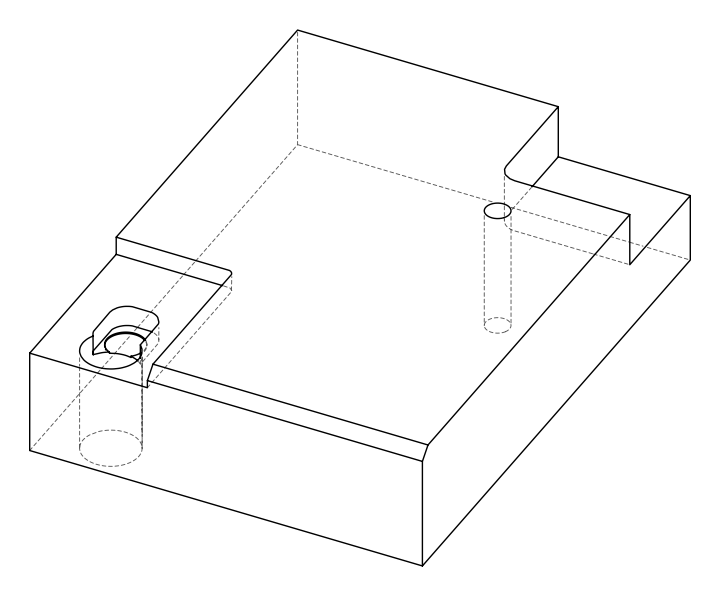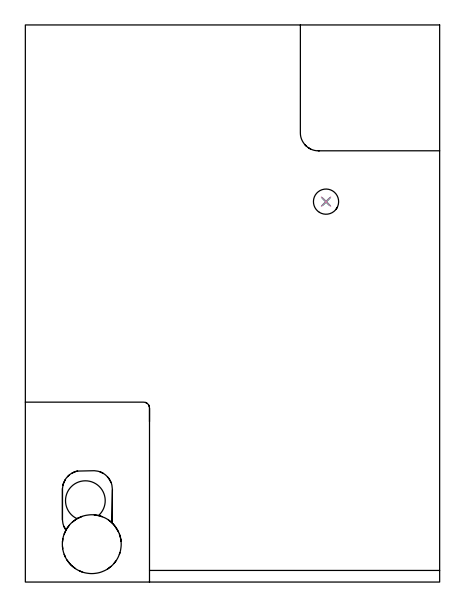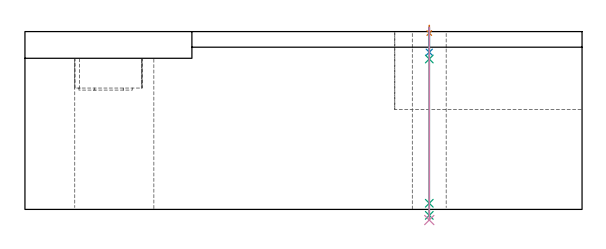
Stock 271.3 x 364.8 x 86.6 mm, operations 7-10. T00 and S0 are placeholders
(PLAN: 10 operations, 9 tool changes, 73.2 min)
(1 INDEXABLE_INSERT_DRILL_BLIND_HOLE_FROM_SOLID | STEP1POCKET | UGT0302_005 | 0.02 min | 15119 mm3)
(2 AREA_MILL | FG_CHAMFER_SURFACE | UGT0205_001 | 4.77 min | 5623 mm3)
(3 MILL_CORNER_NOTCH_RECTANGULAR | CORNER_NOTCH_RECTANGULAR | NXT0201_008 | Follow Part, ap 1.5, ae 75% | 46.37 min | 117442 mm3)
(4 MILL_CORNER_NOTCH_RECTANGULAR_1 | CORNER_NOTCH_RECTANGULAR_1 | NXT0201_012 | Follow Part, ap 4, ae 75% | 16.81 min | 283703 mm3)
(5 MILL_OPEN_POCKET | POCKET_OPEN | UGT0201_136 | Follow Part, ap 5, ae 75% | 1.22 min | 14742 mm3)
(6 MILL_THROUGH_HOLE_FROM_SOLID_MATERIAL | STEP1HOLE | UGT0201_004 | Circular | 3.09 min | 77258 mm3)
(7 SPOT_DRILL | STEP1HOLE_1 | NXT0321_9005460120000 | 0.03 min | 3 mm3)
(8 DRILL_BLIND_HOLE_INTO_CENTER | STEP1HOLE_1 | NXT0301_038 | 0.05 min | 351 mm3)
(9 GUN_DRILL_THROUGH_HOLE | STEP1HOLE_1 | UGT0307_002 | 0.44 min | 2140 mm3)
(10 SPADE_DRILL_TO_ENLARGE_THROUGH_HOLE | STEP1HOLE_1 | UGT0306_007 | 0.38 min | 16012 mm3)
(TOOL UGT0302_005 | Indexable Insert Drill 26mm | D26 PA180 FL50 Z2)
(TOOL UGT0205_001 | Chamfer Mill 20 x 3 x 45 deg. | D20 FL50 Z2)
(TOOL NXT0201_008 | ENDMILL 6mm [2P460-0600-NA 1630] | D6 FL26 Z6)
(TOOL NXT0201_012 | ENDMILL 16mm [2P460-1600-NA 1630] | D16 FL38 Z6)
(TOOL UGT0201_136 | Carbide End Mill 20.0 | D20 FL30 Z4)
(TOOL UGT0201_004 | End Mill 32 mm | D32 FL53 Z6)
(TOOL NXT0321_9005460120000 | NC Spot Drill, 142deg, 12mm, Carbide, Uncoated | D12 PA142 FL30 Z2)
(TOOL NXT0301_038 | Carbide Drill 6.7mm [860.1-0670-034A1-MM 2214] | D6.7 PA140 FL53 Z2)
(TOOL UGT0307_002 | Gun Drill 6 mm | D6 PA130 FL24 Z1)
(TOOL UGT0306_007 | Spade Drill 16.5mm | D16.5 PA132 FL10 Z2)
(OP 7 SPOT_DRILL)
G17 G21 G94 G90
T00 M6
G54
G17 G0 G90 X196.9 Y249.1 S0 M3
G43 Z96.6 H0
G94 G81 G98 Z85.886 F250. R89.6
G80
M5
M2
(OP 8 DRILL_BLIND_HOLE_INTO_CENTER)
G17 G21 G94 G90
T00 M6
G54
G17 G0 G90 X196.9 Y249.1 S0 M3
G43 Z96.6 H1
G94 G81 G98 Z76.55 F250. R88.6
G80
M5
M2
(OP 9 GUN_DRILL_THROUGH_HOLE)
G17 G21 G94 G90
T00 M6
G54
G17 G0 G90 X196.9 Y249.1 M8
G43 Z96.6 H0
Z86.357
S716 M3
G94 G1 Z73.243 F125. M26
G4 X.084
Z3. F250.
G4 X.084
Z-2.899 F125.
G4 X.084
M5
M9
G0 Z86.357
Z96.6
M2
(OP 10 SPADE_DRILL_TO_ENLARGE_THROUGH_HOLE)
G17 G21 G94 G90
T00 M6
G54
G17 G0 G90 X196.9 Y249.1 S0 M3
G43 Z96.6 H0
G94 G73 G98 Z-5.173 F250. Q15.296 R88.6
G80
M5
M2
